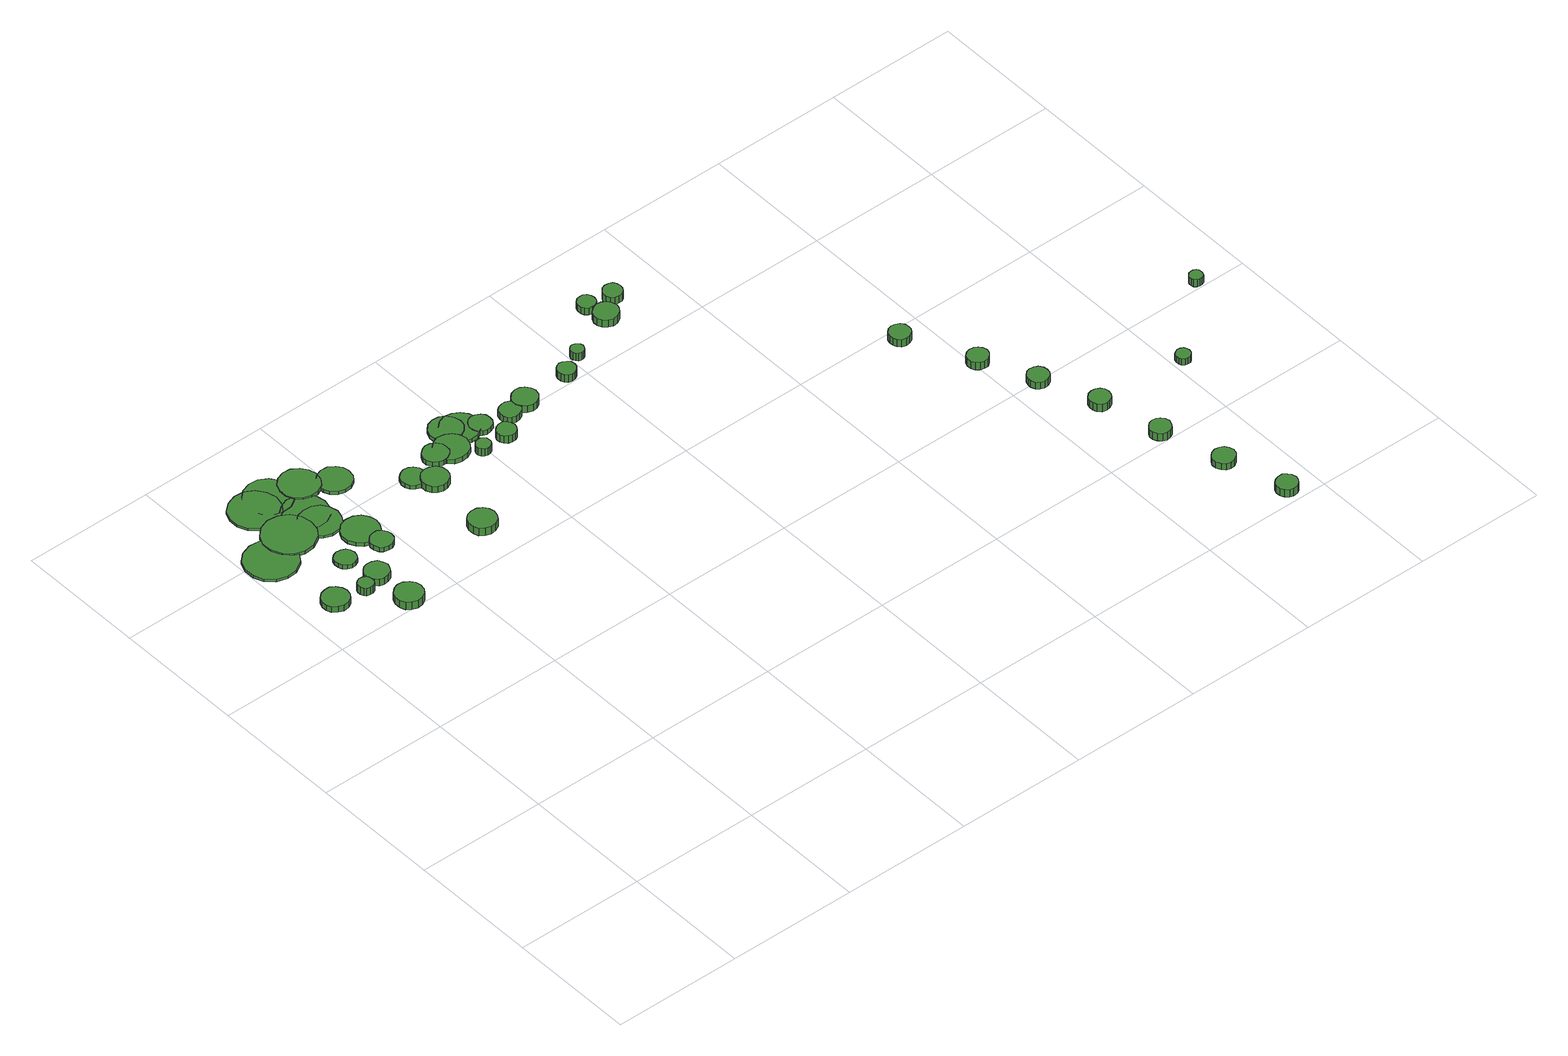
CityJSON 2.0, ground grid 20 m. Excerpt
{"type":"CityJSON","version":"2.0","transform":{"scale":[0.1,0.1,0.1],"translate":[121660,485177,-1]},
"CityObjects":{
"tree1":{"type":"SolitaryVegetationObject","attributes":{"function":"something"},"geometry":[{"type":"MultiSurface","lod":"1","boundaries":[[[0,1,2,3,4,5,6,7,8,9,10,11,12,13,14]],[[15,16,17,18,19,20,21,22,23,24,25,26,27,28,29]],[[0,29,28,1]],[[1,28,27,2]],[[2,27,26,3]],[[3,26,25,4]],[[4,25,24,5]],[[5,24,23,6]],[[6,23,22,7]],[[7,22,21,8]],[[8,21,20,9]],[[9,20,19,10]],[[10,19,18,11]],[[11,18,17,12]],[[12,17,16,13]],[[13,16,15,14]],[[14,15,29,0]]]}]},
"tree2":{"type":"SolitaryVegetationObject","attributes":{"function":"something"},"geometry":[{"type":"MultiSurface","lod":"1","boundaries":[[[30,31,32,33,34,35,36,37,38,39,40,41,42,43,44]],[[45,46,47,48,49,50,51,52,53,54,55,56,57,58,59]],[[30,59,58,31]],[[31,58,57,32]],[[32,57,56,33]],[[33,56,55,34]],[[34,55,54,35]],[[35,54,53,36]],[[36,53,52,37]],[[37,52,51,38]],[[38,51,50,39]],[[39,50,49,40]],[[40,49,48,41]],[[41,48,47,42]],[[42,47,46,43]],[[43,46,45,44]],[[44,45,59,30]]]}]},
"tree3":{"type":"SolitaryVegetationObject","attributes":{"function":"something"},"geometry":[{"type":"MultiSurface","lod":"1","boundaries":[[[60,61,62,63,64,65,66,67,68,69,70,71,72,73,74]],[[75,76,77,78,79,80,81,82,83,84,85,86,87,88,89]],[[60,89,88,61]],[[61,88,87,62]],[[62,87,86,63]],[[63,86,85,64]],[[64,85,84,65]],[[65,84,83,66]],[[66,83,82,67]],[[67,82,81,68]],[[68,81,80,69]],[[69,80,79,70]],[[70,79,78,71]],[[71,78,77,72]],[[72,77,76,73]],[[73,76,75,74]],[[74,75,89,60]]]}]},
"tree4":{"type":"SolitaryVegetationObject","attributes":{"function":"something"},"geometry":[{"type":"MultiSurface","lod":"1","boundaries":[[[90,91,92,93,94,95,96,97,98,99,100,101,102,103,104]],[[105,106,107,108,109,110,111,112,113,114,115,116,117,118,119]],[[90,119,118,91]],[[91,118,117,92]],[[92,117,116,93]],[[93,116,115,94]],[[94,115,114,95]],[[95,114,113,96]],[[96,113,112,97]],[[97,112,111,98]],[[98,111,110,99]],[[99,110,109,100]],[[100,109,108,101]],[[101,108,107,102]],[[102,107,106,103]],[[103,106,105,104]],[[104,105,119,90]]]}]},
"tree5":{"type":"SolitaryVegetationObject","attributes":{"function":"something"},"geometry":[{"type":"MultiSurface","lod":"1","boundaries":[[[120,121,122,123,124,125,126,127,128,129,130,131,132,133,134]],[[135,136,137,138,139,140,141,142,143,144,145,146,147,148,149]],[[120,149,148,121]],[[121,148,147,122]],[[122,147,146,123]],[[123,146,145,124]],[[124,145,144,125]],[[125,144,143,126]],[[126,143,142,127]],[[127,142,141,128]],[[128,141,140,129]],[[129,140,139,130]],[[130,139,138,131]],[[131,138,137,132]],[[132,137,136,133]],[[133,136,135,134]],[[134,135,149,120]]]}]},
"tree6":{"type":"SolitaryVegetationObject","attributes":{"function":"something"},"geometry":[{"type":"MultiSurface","lod":"1","boundaries":[[[150,151,152,153,154,155,156,157,158,159,160,161,162,163,164]],[[165,166,167,168,169,170,171,172,173,174,175,176,177,178,179]],[[150,179,178,151]],[[151,178,177,152]],[[152,177,176,153]],[[153,176,175,154]],[[154,175,174,155]],[[155,174,173,156]],[[156,173,172,157]],[[157,172,171,158]],[[158,171,170,159]],[[159,170,169,160]],[[160,169,168,161]],[[161,168,167,162]],[[162,167,166,163]],[[163,166,165,164]],[[164,165,179,150]]]}]},
"tree7":{"type":"SolitaryVegetationObject","attributes":{"function":"something"},"geometry":[{"type":"MultiSurface","lod":"1","boundaries":[[[180,181,182,183,184,185,186,187,188,189,190,191,192,193,194]],[[195,196,197,198,199,200,201,202,203,204,205,206,207,208,209]],[[180,209,208,181]],[[181,208,207,182]],[[182,207,206,183]],[[183,206,205,184]],[[184,205,204,185]],[[185,204,203,186]],[[186,203,202,187]],[[187,202,201,188]],[[188,201,200,189]],[[189,200,199,190]],[[190,199,198,191]],[[191,198,197,192]],[[192,197,196,193]],[[193,196,195,194]],[[194,195,209,180]]]}]},
"tree8":{"type":"SolitaryVegetationObject","attributes":{"function":"something"},"geometry":[{"type":"MultiSurface","lod":"1","boundaries":[[[210,211,212,213,214,215,216,217,218,219,220,221,222,223,224]],[[225,226,227,228,229,230,231,232,233,234,235,236,237,238,239]],[[210,239,238,211]],[[211,238,237,212]],[[212,237,236,213]],[[213,236,235,214]],[[214,235,234,215]],[[215,234,233,216]],[[216,233,232,217]],[[217,232,231,218]],[[218,231,230,219]],[[219,230,229,220]],[[220,229,228,221]],[[221,228,227,222]],[[222,227,226,223]],[[223,226,225,224]],[[224,225,239,210]]]}]},
"tree9":{"type":"SolitaryVegetationObject","attributes":{"function":"something"},"geometry":[{"type":"MultiSurface","lod":"1","boundaries":[[[240,241,242,243,244,245,246,247,248,249,250,251,252,253,254]],[[255,256,257,258,259,260,261,262,263,264,265,266,267,268,269]],[[240,269,268,241]],[[241,268,267,242]],[[242,267,266,243]],[[243,266,265,244]],[[244,265,264,245]],[[245,264,263,246]],[[246,263,262,247]],[[247,262,261,248]],[[248,261,260,249]],[[249,260,259,250]],[[250,259,258,251]],[[251,258,257,252]],[[252,257,256,253]],[[253,256,255,254]],[[254,255,269,240]]]}]},
"tree10":{"type":"SolitaryVegetationObject","attributes":{"function":"something"},"geometry":[{"type":"MultiSurface","lod":"1","boundaries":[[[270,271,272,273,274,275,276,277,278,279,280,281,282,283,284]],[[285,286,287,288,289,290,291,292,293,294,295,296,297,298,299]],[[270,299,298,271]],[[271,298,297,272]],[[272,297,296,273]],[[273,296,295,274]],[[274,295,294,275]],[[275,294,293,276]],[[276,293,292,277]],[[277,292,291,278]],[[278,291,290,279]],[[279,290,289,280]],[[280,289,288,281]],[[281,288,287,282]],[[282,287,286,283]],[[283,286,285,284]],[[284,285,299,270]]]}]},
"tree11":{"type":"SolitaryVegetationObject","attributes":{"function":"something"},"geometry":[{"type":"MultiSurface","lod":"1","boundaries":[[[300,301,302,303,304,305,306,307,308,309,310,311,312,313,314]],[[315,316,317,318,319,320,321,322,323,324,325,326,327,328,329]],[[300,329,328,301]],[[301,328,327,302]],[[302,327,326,303]],[[303,326,325,304]],[[304,325,324,305]],[[305,324,323,306]],[[306,323,322,307]],[[307,322,321,308]],[[308,321,320,309]],[[309,320,319,310]],[[310,319,318,311]],[[311,318,317,312]],[[312,317,316,313]],[[313,316,315,314]],[[314,315,329,300]]]}]},
"tree12":{"type":"SolitaryVegetationObject","attributes":{"function":"something"},"geometry":[{"type":"MultiSurface","lod":"1","boundaries":[[[330,331,332,333,334,335,336,337,338,339,340,341,342,343,344]],[[345,346,347,348,349,350,351,352,353,354,355,356,357,358,359]],[[330,359,358,331]],[[331,358,357,332]],[[332,357,356,333]],[[333,356,355,334]],[[334,355,354,335]],[[335,354,353,336]],[[336,353,352,337]],[[337,352,351,338]],[[338,351,350,339]],[[339,350,349,340]],[[340,349,348,341]],[[341,348,347,342]],[[342,347,346,343]],[[343,346,345,344]],[[344,345,359,330]]]}]},
"tree13":{"type":"SolitaryVegetationObject","attributes":{"function":"something"},"geometry":[{"type":"MultiSurface","lod":"1","boundaries":[[[360,361,362,363,364,365,366,367,368,369,370,371,372,373,374]],[[375,376,377,378,379,380,381,382,383,384,385,386,387,388,389]],[[360,389,388,361]],[[361,388,387,362]],[[362,387,386,363]],[[363,386,385,364]],[[364,385,384,365]],[[365,384,383,366]],[[366,383,382,367]],[[367,382,381,368]],[[368,381,380,369]],[[369,380,379,370]],[[370,379,378,371]],[[371,378,377,372]],[[372,377,376,373]],[[373,376,375,374]],[[374,375,389,360]]]}]},
"tree14":{"type":"SolitaryVegetationObject","attributes":{"function":"something"},"geometry":[{"type":"MultiSurface","lod":"1","boundaries":[[[390,391,392,393,394,395,396,397,398,399,400,401,402,403,404]],[[405,406,407,408,409,410,411,412,413,414,415,416,417,418,419]],[[390,419,418,391]],[[391,418,417,392]],[[392,417,416,393]],[[393,416,415,394]],[[394,415,414,395]],[[395,414,413,396]],[[396,413,412,397]],[[397,412,411,398]],[[398,411,410,399]],[[399,410,409,400]],[[400,409,408,401]],[[401,408,407,402]],[[402,407,406,403]],[[403,406,405,404]],[[404,405,419,390]]]}]},
"tree15":{"type":"SolitaryVegetationObject","attributes":{"function":"something"},"geometry":[{"type":"MultiSurface","lod":"1","boundaries":[[[420,421,422,423,424,425,426,427,428,429,430,431,432,433,434]],[[435,436,437,438,439,440,441,442,443,444,445,446,447,448,449]],[[420,449,448,421]],[[421,448,447,422]],[[422,447,446,423]],[[423,446,445,424]],[[424,445,444,425]],[[425,444,443,426]],[[426,443,442,427]],[[427,442,441,428]],[[428,441,440,429]],[[429,440,439,430]],[[430,439,438,431]],[[431,438,437,432]],[[432,437,436,433]],[[433,436,435,434]],[[434,435,449,420]]]}]},
"tree16":{"type":"SolitaryVegetationObject","attributes":{"function":"something"},"geometry":[{"type":"MultiSurface","lod":"1","boundaries":[[[450,451,452,453,454,455,456,457,458,459,460,461,462,463,464]],[[465,466,467,468,469,470,471,472,473,474,475,476,477,478,479]],[[450,479,478,451]],[[451,478,477,452]],[[452,477,476,453]],[[453,476,475,454]],[[454,475,474,455]],[[455,474,473,456]],[[456,473,472,457]],[[457,472,471,458]],[[458,471,470,459]],[[459,470,469,460]],[[460,469,468,461]],[[461,468,467,462]],[[462,467,466,463]],[[463,466,465,464]],[[464,465,479,450]]]}]},
"tree17":{"type":"SolitaryVegetationObject","attributes":{"function":"something"},"geometry":[{"type":"MultiSurface","lod":"1","boundaries":[[[480,481,482,483,484,485,486,487,488,489,490,491,492,493,494]],[[495,496,497,498,499,500,501,502,503,504,505,506,507,508,509]],[[480,509,508,481]],[[481,508,507,482]],[[482,507,506,483]],[[483,506,505,484]],[[484,505,504,485]],[[485,504,503,486]],[[486,503,502,487]],[[487,502,501,488]],[[488,501,500,489]],[[489,500,499,490]],[[490,499,498,491]],[[491,498,497,492]],[[492,497,496,493]],[[493,496,495,494]],[[494,495,509,480]]]}]},
"tree18":{"type":"SolitaryVegetationObject","attributes":{"function":"something"},"geometry":[{"type":"MultiSurface","lod":"1","boundaries":[[[510,511,512,513,514,515,516,517,518,519,520,521,522,523,524]],[[525,526,527,528,529,530,531,532,533,534,535,536,537,538,539]],[[510,539,538,511]],[[511,538,537,512]],[[512,537,536,513]],[[513,536,535,514]],[[514,535,534,515]],[[515,534,533,516]],[[516,533,532,517]],[[517,532,531,518]],[[518,531,530,519]],[[519,530,529,520]],[[520,529,528,521]],[[521,528,527,522]],[[522,527,526,523]],[[523,526,525,524]],[[524,525,539,510]]]}]},
"tree19":{"type":"SolitaryVegetationObject","attributes":{"function":"something"},"geometry":[{"type":"MultiSurface","lod":"1","boundaries":[[[540,541,542,543,544,545,546,547,548,549,550,551,552,553,554]],[[555,556,557,558,559,560,561,562,563,564,565,566,567,568,569]],[[540,569,568,541]],[[541,568,567,542]],[[542,567,566,543]],[[543,566,565,544]],[[544,565,564,545]],[[545,564,563,546]],[[546,563,562,547]],[[547,562,561,548]],[[548,561,560,549]],[[549,560,559,550]],[[550,559,558,551]],[[551,558,557,552]],[[552,557,556,553]],[[553,556,555,554]],[[554,555,569,540]]]}]},
"tree20":{"type":"SolitaryVegetationObject","attributes":{"function":"something"},"geometry":[{"type":"MultiSurface","lod":"1","boundaries":[[[570,571,572,573,574,575,576,577,578,579,580,581,582,583,584]],[[585,586,587,588,589,590,591,592,593,594,595,596,597,598,599]],[[570,599,598,571]],[[571,598,597,572]],[[572,597,596,573]],[[573,596,595,574]],[[574,595,594,575]],[[575,594,593,576]],[[576,593,592,577]],[[577,592,591,578]],[[578,591,590,579]],[[579,590,589,580]],[[580,589,588,581]],[[581,588,587,582]],[[582,587,586,583]],[[583,586,585,584]],[[584,585,599,570]]]}]},
"tree21":{"type":"SolitaryVegetationObject","attributes":{"function":"something"},"geometry":[{"type":"MultiSurface","lod":"1","boundaries":[[[600,601,602,603,604,605,606,607,608,609,610,611,612,613,614]],[[615,616,617,618,619,620,621,622,623,624,625,626,627,628,629]],[[600,629,628,601]],[[601,628,627,602]],[[602,627,626,603]],[[603,626,625,604]],[[604,625,624,605]],[[605,624,623,606]],[[606,623,622,607]],[[607,622,621,608]],[[608,621,620,609]],[[609,620,619,610]],[[610,619,618,611]],[[611,618,617,612]],[[612,617,616,613]],[[613,616,615,614]],[[614,615,629,600]]]}]},
"tree22":{"type":"SolitaryVegetationObject","attributes":{"function":"something"},"geometry":[{"type":"MultiSurface","lod":"1","boundaries":[[[630,631,632,633,634,635,636,637,638,639,640,641,642,643,644]],[[645,646,647,648,649,650,651,652,653,654,655,656,657,658,659]],[[630,659,658,631]],[[631,658,657,632]],[[632,657,656,633]],[[633,656,655,634]],[[634,655,654,635]],[[635,654,653,636]],[[636,653,652,637]],[[637,652,651,638]],[[638,651,650,639]],[[639,650,649,640]],[[640,649,648,641]],[[641,648,647,642]],[[642,647,646,643]],[[643,646,645,644]],[[644,645,659,630]]]}]},
"tree23":{"type":"SolitaryVegetationObject","attributes":{"function":"something"},"geometry":[{"type":"MultiSurface","lod":"1","boundaries":[[[660,661,662,663,664,665,666,667,668,669,670,671,672,673,674]],[[675,676,677,678,679,680,681,682,683,684,685,686,687,688,689]],[[660,689,688,661]],[[661,688,687,662]],[[662,687,686,663]],[[663,686,685,664]],[[664,685,684,665]],[[665,684,683,666]],[[666,683,682,667]],[[667,682,681,668]],[[668,681,680,669]],[[669,680,679,670]],[[670,679,678,671]],[[671,678,677,672]],[[672,677,676,673]],[[673,676,675,674]],[[674,675,689,660]]]}]},
"tree24":{"type":"SolitaryVegetationObject","attributes":{"function":"something"},"geometry":[{"type":"MultiSurface","lod":"1","boundaries":[[[690,691,692,693,694,695,696,697,698,699,700,701,702,703,704]],[[705,706,707,708,709,710,711,712,713,714,715,716,717,718,719]],[[690,719,718,691]],[[691,718,717,692]],[[692,717,716,693]],[[693,716,715,694]],[[694,715,714,695]],[[695,714,713,696]],[[696,713,712,697]],[[697,712,711,698]],[[698,711,710,699]],[[699,710,709,700]],[[700,709,708,701]],[[701,708,707,702]],[[702,707,706,703]],[[703,706,705,704]],[[704,705,719,690]]]}]},
"tree25":{"type":"SolitaryVegetationObject","attributes":{"function":"something"},"geometry":[{"type":"MultiSurface","lod":"1","boundaries":[[[720,721,722,723,724,725,726,727,728,729,730,731,732,733,734]],[[735,736,737,738,739,740,741,742,743,744,745,746,747,748,749]],[[720,749,748,721]],[[721,748,747,722]],[[722,747,746,723]],[[723,746,745,724]],[[724,745,744,725]],[[725,744,743,726]],[[726,743,742,727]],[[727,742,741,728]],[[728,741,740,729]],[[729,740,739,730]],[[730,739,738,731]],[[731,738,737,732]],[[732,737,736,733]],[[733,736,735,734]],[[734,735,749,720]]]}]},
"tree26":{"type":"SolitaryVegetationObject","attributes":{"function":"something"},"geometry":[{"type":"MultiSurface","lod":"1","boundaries":[[[750,751,752,753,754,755,756,757,758,759,760,761,762,763,764]],[[765,766,767,768,769,770,771,772,773,774,775,776,777,778,779]],[[750,779,778,751]],[[751,778,777,752]],[[752,777,776,753]],[[753,776,775,754]],[[754,775,774,755]],[[755,774,773,756]],[[756,773,772,757]],[[757,772,771,758]],[[758,771,770,759]],[[759,770,769,760]],[[760,769,768,761]],[[761,768,767,762]],[[762,767,766,763]],[[763,766,765,764]],[[764,765,779,750]]]}]},
"tree27":{"type":"SolitaryVegetationObject","attributes":{"function":"something"},"geometry":[{"type":"MultiSurface","lod":"1","boundaries":[[[780,781,782,783,784,785,786,787,788,789,790,791,792,793,794]],[[795,796,797,798,799,800,801,802,803,804,805,806,807,808,809]],[[780,809,808,781]],[[781,808,807,782]],[[782,807,806,783]],[[783,806,805,784]],[[784,805,804,785]],[[785,804,803,786]],[[786,803,802,787]],[[787,802,801,788]],[[788,801,800,789]],[[789,800,799,790]],[[790,799,798,791]],[[791,798,797,792]],[[792,797,796,793]],[[793,796,795,794]],[[794,795,809,780]]]}]},
"tree28":{"type":"SolitaryVegetationObject","attributes":{"function":"something"},"geometry":[{"type":"MultiSurface","lod":"1","boundaries":[[[810,811,812,813,814,815,816,817,818,819,820,821,822,823,824]],[[825,826,827,828,829,830,831,832,833,834,835,836,837,838,839]],[[810,839,838,811]],[[811,838,837,812]],[[812,837,836,813]],[[813,836,835,814]],[[814,835,834,815]],[[815,834,833,816]],[[816,833,832,817]],[[817,832,831,818]],[[818,831,830,819]],[[819,830,829,820]],[[820,829,828,821]],[[821,828,827,822]],[[822,827,826,823]],[[823,826,825,824]],[[824,825,839,810]]]}]},
"tree29":{"type":"SolitaryVegetationObject","attributes":{"function":"something"},"geometry":[{"type":"MultiSurface","lod":"1","boundaries":[[[840,841,842,843,844,845,846,847,848,849,850,851,852,853,854]],[[855,856,857,858,859,860,861,862,863,864,865,866,867,868,869]],[[840,869,868,841]],[[841,868,867,842]],[[842,867,866,843]],[[843,866,865,844]],[[844,865,864,845]],[[845,864,863,846]],[[846,863,862,847]],[[847,862,861,848]],[[848,861,860,849]],[[849,860,859,850]],[[850,859,858,851]],[[851,858,857,852]],[[852,857,856,853]],[[853,856,855,854]],[[854,855,869,840]]]}]},
"tree30":{"type":"SolitaryVegetationObject","attributes":{"function":"something"},"geometry":[{"type":"MultiSurface","lod":"1","boundaries":[[[870,871,872,873,874,875,876,877,878,879,880,881,882,883,884]],[[885,886,887,888,889,890,891,892,893,894,895,896,897,898,899]],[[870,899,898,871]],[[871,898,897,872]],[[872,897,896,873]],[[873,896,895,874]],[[874,895,894,875]],[[875,894,893,876]],[[876,893,892,877]],[[877,892,891,878]],[[878,891,890,879]],[[879,890,889,880]],[[880,889,888,881]],[[881,888,887,882]],[[882,887,886,883]],[[883,886,885,884]],[[884,885,899,870]]]}]},
"tree31":{"type":"SolitaryVegetationObject","attributes":{"function":"something"},"geometry":[{"type":"MultiSurface","lod":"1","boundaries":[[[900,901,902,903,904,905,906,907,908,909,910,911,912,913,914]],[[915,916,917,918,919,920,921,922,923,924,925,926,927,928,929]],[[900,929,928,901]],[[901,928,927,902]],[[902,927,926,903]],[[903,926,925,904]],[[904,925,924,905]],[[905,924,923,906]],[[906,923,922,907]],[[907,922,921,908]],[[908,921,920,909]],[[909,920,919,910]],[[910,919,918,911]],[[911,918,917,912]],[[912,917,916,913]],[[913,916,915,914]],[[914,915,929,900]]]}]},
"tree32":{"type":"SolitaryVegetationObject","attributes":{"function":"something"},"geometry":[{"type":"MultiSurface","lod":"1","boundaries":[[[930,931,932,933,934,935,936,937,938,939,940,941,942,943,944]],[[945,946,947,948,949,950,951,952,953,954,955,956,957,958,959]],[[930,959,958,931]],[[931,958,957,932]],[[932,957,956,933]],[[933,956,955,934]],[[934,955,954,935]],[[935,954,953,936]],[[936,953,952,937]],[[937,952,951,938]],[[938,951,950,939]],[[939,950,949,940]],[[940,949,948,941]],[[941,948,947,942]],[[942,947,946,943]],[[943,946,945,944]],[[944,945,959,930]]]}]},
"tree33":{"type":"SolitaryVegetationObject","attributes":{"function":"something"},"geometry":[{"type":"MultiSurface","lod":"1","boundaries":[[[960,961,962,963,964,965,966,967,968,969,970,971,972,973,974]],[[975,976,977,978,979,980,981,982,983,984,985,986,987,988,989]],[[960,989,988,961]],[[961,988,987,962]],[[962,987,986,963]],[[963,986,985,964]],[[964,985,984,965]],[[965,984,983,966]],[[966,983,982,967]],[[967,982,981,968]],[[968,981,980,969]],[[969,980,979,970]],[[970,979,978,971]],[[971,978,977,972]],[[972,977,976,973]],[[973,976,975,974]],[[974,975,989,960]]]}]},
"tree34":{"type":"SolitaryVegetationObject","attributes":{"function":"something"},"geometry":[{"type":"MultiSurface","lod":"1","boundaries":[[[990,991,992,993,994,995,996,997,998,999,1000,1001,1002,1003,1004]],[[1005,1006,1007,1008,1009,1010,1011,1012,1013,1014,1015,1016,1017,1018,1019]],[[990,1019,1018,991]],[[991,1018,1017,992]],[[992,1017,1016,993]],[[993,1016,1015,994]],[[994,1015,1014,995]],[[995,1014,1013,996]],[[996,1013,1012,997]],[[997,1012,1011,998]],[[998,1011,1010,999]],[[999,1010,1009,1000]],[[1000,1009,1008,1001]],[[1001,1008,1007,1002]],[[1002,1007,1006,1003]],[[1003,1006,1005,1004]],[[1004,1005,1019,990]]]}]},
"tree35":{"type":"SolitaryVegetationObject","attributes":{"function":"something"},"geometry":[{"type":"MultiSurface","lod":"1","boundaries":[[[1020,1021,1022,1023,1024,1025,1026,1027,1028,1029,1030,1031,1032,1033,1034]],[[1035,1036,1037,1038,1039,1040,1041,1042,1043,1044,1045,1046,1047,1048,1049]],[[1020,1049,1048,1021]],[[1021,1048,1047,1022]],[[1022,1047,1046,1023]],[[1023,1046,1045,1024]],[[1024,1045,1044,1025]],[[1025,1044,1043,1026]],[[1026,1043,1042,1027]],[[1027,1042,1041,1028]],[[1028,1041,1040,1029]],[[1029,1040,1039,1030]],[[1030,1039,1038,1031]],[[1031,1038,1037,1032]],[[1032,1037,1036,1033]],[[1033,1036,1035,1034]],[[1034,1035,1049,1020]]]}]},
"tree36":{"type":"SolitaryVegetationObject","attributes":{"function":"something"},"geometry":[{"type":"MultiSurface","lod":"1","boundaries":[[[1050,1051,1052,1053,1054,1055,1056,1057,1058,1059,1060,1061,1062,1063,1064]],[[1065,1066,1067,1068,1069,1070,1071,1072,1073,1074,1075,1076,1077,1078,1079]],[[1050,1079,1078,1051]],[[1051,1078,1077,1052]],[[1052,1077,1076,1053]],[[1053,1076,1075,1054]],[[1054,1075,1074,1055]],[[1055,1074,1073,1056]],[[1056,1073,1072,1057]],[[1057,1072,1071,1058]],[[1058,1071,1070,1059]],[[1059,1070,1069,1060]],[[1060,1069,1068,1061]],[[1061,1068,1067,1062]],[[1062,1067,1066,1063]],[[1063,1066,1065,1064]],[[1064,1065,1079,1050]]]}]},
"tree37":{"type":"SolitaryVegetationObject","attributes":{"function":"something"},"geometry":[{"type":"MultiSurface","lod":"1","boundaries":[[[1080,1081,1082,1083,1084,1085,1086,1087,1088,1089,1090,1091,1092,1093,1094]],[[1095,1096,1097,1098,1099,1100,1101,1102,1103,1104,1105,1106,1107,1108,1109]],[[1080,1109,1108,1081]],[[1081,1108,1107,1082]],[[1082,1107,1106,1083]],[[1083,1106,1105,1084]],[[1084,1105,1104,1085]],[[1085,1104,1103,1086]],[[1086,1103,1102,1087]],[[1087,1102,1101,1088]],[[1088,1101,1100,1089]],[[1089,1100,1099,1090]],[[1090,1099,1098,1091]],[[1091,1098,1097,1092]],[[1092,1097,1096,1093]],[[1093,1096,1095,1094]],[[1094,1095,1109,1080]]]}]},
"tree38":{"type":"SolitaryVegetationObject","attributes":{"function":"something"},"geometry":[{"type":"MultiSurface","lod":"1","boundaries":[[[1110,1111,1112,1113,1114,1115,1116,1117,1118,1119,1120,1121,1122,1123,1124]],[[1125,1126,1127,1128,1129,1130,1131,1132,1133,1134,1135,1136,1137,1138,1139]],[[1110,1139,1138,1111]],[[1111,1138,1137,1112]],[[1112,1137,1136,1113]],[[1113,1136,1135,1114]],[[1114,1135,1134,1115]],[[1115,1134,1133,1116]],[[1116,1133,1132,1117]],[[1117,1132,1131,1118]],[[1118,1131,1130,1119]],[[1119,1130,1129,1120]],[[1120,1129,1128,1121]],[[1121,1128,1127,1122]],[[1122,1127,1126,1123]],[[1123,1126,1125,1124]],[[1124,1125,1139,1110]]]}]},
"tree39":{"type":"SolitaryVegetationObject","attributes":{"function":"something"},"geometry":[{"type":"MultiSurface","lod":"1","boundaries":[[[1140,1141,1142,1143,1144,1145,1146,1147,1148,1149,1150,1151,1152,1153,1154]],[[1155,1156,1157,1158,1159,1160,1161,1162,1163,1164,1165,1166,1167,1168,1169]],[[1140,1169,1168,1141]],[[1141,1168,1167,1142]],[[1142,1167,1166,1143]],[[1143,1166,1165,1144]],[[1144,1165,1164,1145]],[[1145,1164,1163,1146]],[[1146,1163,1162,1147]],[[1147,1162,1161,1148]],[[1148,1161,1160,1149]],[[1149,1160,1159,1150]],[[1150,1159,1158,1151]],[[1151,1158,1157,1152]],[[1152,1157,1156,1153]],[[1153,1156,1155,1154]],[[1154,1155,1169,1140]]]}]},
"tree40":{"type":"SolitaryVegetationObject","attributes":{"function":"something"},"geometry":[{"type":"MultiSurface","lod":"1","boundaries":[[[1170,1171,1172,1173,1174,1175,1176,1177,1178,1179,1180,1181,1182,1183,1184]],[[1185,1186,1187,1188,1189,1190,1191,1192,1193,1194,1195,1196,1197,1198,1199]],[[1170,1199,1198,1171]],[[1171,1198,1197,1172]],[[1172,1197,1196,1173]],[[1173,1196,1195,1174]],[[1174,1195,1194,1175]],[[1175,1194,1193,1176]],[[1176,1193,1192,1177]],[[1177,1192,1191,1178]],[[1178,1191,1190,1179]],[[1179,1190,1189,1180]],[[1180,1189,1188,1181]],[[1181,1188,1187,1182]],[[1182,1187,1186,1183]],[[1183,1186,1185,1184]],[[1184,1185,1199,1170]]]}]},
"tree41":{"type":"SolitaryVegetationObject","attributes":{"function":"something"},"geometry":[{"type":"MultiSurface","lod":"1","boundaries":[[[1200,1201,1202,1203,1204,1205,1206,1207,1208,1209,1210,1211,1212,1213,1214]],[[1215,1216,1217,1218,1219,1220,1221,1222,1223,1224,1225,1226,1227,1228,1229]],[[1200,1229,1228,1201]],[[1201,1228,1227,1202]],[[1202,1227,1226,1203]],[[1203,1226,1225,1204]],[[1204,1225,1224,1205]],[[1205,1224,1223,1206]],[[1206,1223,1222,1207]],[[1207,1222,1221,1208]],[[1208,1221,1220,1209]],[[1209,1220,1219,1210]],[[1210,1219,1218,1211]],[[1211,1218,1217,1212]],[[1212,1217,1216,1213]],[[1213,1216,1215,1214]],[[1214,1215,1229,1200]]]}]}
},
"vertices":[
[74,676,10],[72,684,10],[67,691,10],[60,696,10],[52,696,10],[44,694,10],[37,688,10],[34,680,10],[34,672,10],[37,664,10],[44,659,10],[52,656,10],[60,657,10],[67,661,10],[72,668,10],[72,668,0],[67,661,0],[60,657,0],[52,656,0],[44,659,0],[37,664,0],[34,672,0],[34,680,0],[37,688,0],[44,694,0],[52,696,0],[60,696,0],[67,691,0],[72,684,0],[74,676,0],
[80,792,4],[76,808,4],[67,821,4],[52,830,4],[36,831,4],[20,826,4],[8,815,4],[2,800,4],[2,784,4],[8,769,4],[20,758,4],[36,753,4],[52,754,4],[67,763,4],[76,776,4],[76,776,0],[67,763,0],[52,754,0],[36,753,0],[20,758,0],[8,769,0],[2,784,0],[2,800,0],[8,815,0],[20,826,0],[36,831,0],[52,830,0],[67,821,0],[76,808,0],[80,792,0],
[111,668,14],[110,673,14],[107,677,14],[103,679,14],[98,680,14],[93,678,14],[90,675,14],[88,671,14],[88,666,14],[90,661,14],[93,658,14],[98,657,14],[103,657,14],[107,659,14],[110,663,14],[110,663,1],[107,659,1],[103,657,1],[98,657,1],[93,658,1],[90,661,1],[88,666,1],[88,671,1],[90,675,1],[93,678,1],[98,680,1],[103,679,1],[107,677,1],[110,673,1],[111,668,1],
[152,617,14],[150,625,14],[145,632,14],[137,637,14],[129,638,14],[121,635,14],[114,629,14],[111,621,14],[111,612,14],[114,604,14],[121,599,14],[129,596,14],[137,597,14],[145,601,14],[150,608,14],[150,608,1],[145,601,1],[137,597,1],[129,596,1],[121,599,1],[114,604,1],[111,612,1],[111,621,1],[114,629,1],[121,635,1],[129,638,1],[137,637,1],[145,632,1],[150,625,1],[152,617,1],
[146,678,13],[144,685,13],[140,692,13],[133,695,13],[125,696,13],[118,694,13],[113,689,13],[109,682,13],[109,674,13],[113,667,13],[118,662,13],[125,660,13],[133,661,13],[140,664,13],[144,671,13],[144,671,1],[140,664,1],[133,661,1],[125,660,1],[118,662,1],[113,667,1],[109,674,1],[109,682,1],[113,689,1],[118,694,1],[125,696,1],[133,695,1],[140,692,1],[144,685,1],[146,678,1],
[128,813,6],[125,829,6],[116,842,6],[101,850,6],[85,852,6],[70,847,6],[58,836,6],[51,821,6],[51,805,6],[58,790,6],[70,779,6],[85,774,6],[101,776,6],[116,784,6],[125,797,6],[125,797,0],[116,784,0],[101,776,0],[85,774,0],[70,779,0],[58,790,0],[51,805,0],[51,821,0],[58,836,0],[70,847,0],[85,852,0],[101,850,0],[116,842,0],[125,829,0],[128,813,0],
[132,729,7],[131,736,7],[127,741,7],[121,744,7],[114,745,7],[108,743,7],[103,739,7],[101,733,7],[101,726,7],[103,720,7],[108,716,7],[114,713,7],[121,714,7],[127,717,7],[131,723,7],[131,723,0],[127,717,0],[121,714,0],[114,713,0],[108,716,0],[103,720,0],[101,726,0],[101,733,0],[103,739,0],[108,743,0],[114,745,0],[121,744,0],[127,741,0],[131,736,0],[132,729,0],
[126,881,4],[122,896,4],[113,909,4],[99,917,4],[84,918,4],[69,913,4],[57,903,4],[51,889,4],[51,873,4],[57,859,4],[69,848,4],[84,843,4],[99,845,4],[113,853,4],[122,865,4],[122,865,0],[113,853,0],[99,845,0],[84,843,0],[69,848,0],[57,859,0],[51,873,0],[51,889,0],[57,903,0],[69,913,0],[84,918,0],[99,917,0],[113,909,0],[122,896,0],[126,881,0],
[170,808,4],[167,821,4],[160,831,4],[149,837,4],[136,838,4],[124,835,4],[114,826,4],[109,814,4],[109,802,4],[114,790,4],[124,782,4],[136,778,4],[149,779,4],[160,785,4],[167,796,4],[167,796,0],[160,785,0],[149,779,0],[136,778,0],[124,782,0],[114,790,0],[109,802,0],[109,814,0],[114,826,0],[124,835,0],[136,838,0],[149,837,0],[160,831,0],[167,821,0],[170,808,0],
[154,888,4],[151,903,4],[142,915,4],[129,923,4],[114,924,4],[100,919,4],[89,909,4],[83,896,4],[83,881,4],[89,867,4],[100,857,4],[114,853,4],[129,854,4],[142,862,4],[151,874,4],[151,874,0],[142,862,0],[129,854,0],[114,853,0],[100,857,0],[89,867,0],[83,881,0],[83,896,0],[89,909,0],[100,919,0],[114,924,0],[129,923,0],[142,915,0],[151,903,0],[154,888,0],
[170,834,4],[167,848,4],[159,859,4],[146,866,4],[132,868,4],[119,863,4],[108,854,4],[103,841,4],[103,827,4],[108,814,4],[119,804,4],[132,800,4],[146,801,4],[159,808,4],[167,820,4],[167,820,0],[159,808,0],[146,801,0],[132,800,0],[119,804,0],[108,814,0],[103,827,0],[103,841,0],[108,854,0],[119,863,0],[132,868,0],[146,866,0],[159,859,0],[167,848,0],[170,834,0],
[192,724,8],[191,731,8],[187,737,8],[181,741,8],[174,741,8],[167,739,8],[162,734,8],[159,728,8],[159,721,8],[162,714,8],[167,710,8],[174,708,8],[181,708,8],[187,712,8],[191,717,8],[191,717,0],[187,712,0],[181,708,0],[174,708,0],[167,710,0],[162,714,0],[159,721,0],[159,728,0],[162,734,0],[167,739,0],[174,741,0],[181,741,0],[187,737,0],[191,731,0],[192,724,0],
[196,759,6],[193,770,6],[187,779,6],[177,785,6],[165,786,6],[154,783,6],[146,775,6],[141,765,6],[141,753,6],[146,743,6],[154,735,6],[165,731,6],[177,733,6],[187,738,6],[193,748,6],[193,748,0],[187,738,0],[177,733,0],[165,731,0],[154,735,0],[146,743,0],[141,753,0],[141,765,0],[146,775,0],[154,783,0],[165,786,0],[177,785,0],[187,779,0],[193,770,0],[196,759,0],
[195,880,6],[192,892,6],[185,902,6],[174,909,6],[162,910,6],[150,906,6],[141,898,6],[136,886,6],[136,874,6],[141,863,6],[150,855,6],[162,851,6],[174,852,6],[185,858,6],[192,868,6],[192,868,0],[185,858,0],[174,852,0],[162,851,0],[150,855,0],[141,863,0],[136,874,0],[136,886,0],[141,898,0],[150,906,0],[162,910,0],[174,909,0],[185,902,0],[192,892,0],[195,880,0],
[232,857,5],[230,867,5],[224,875,5],[215,881,5],[204,882,5],[194,878,5],[186,871,5],[182,862,5],[182,851,5],[186,842,5],[194,835,5],[204,832,5],[215,833,5],[224,838,5],[230,846,5],[230,846,0],[224,838,0],[215,833,0],[204,832,0],[194,835,0],[186,842,0],[182,851,0],[182,862,0],[186,871,0],[194,878,0],[204,882,0],[215,881,0],[224,875,0],[230,867,0],[232,857,0],
[321,665,13],[319,673,13],[314,680,13],[307,684,13],[298,685,13],[290,683,13],[283,677,13],[280,669,13],[280,660,13],[283,652,13],[290,647,13],[298,644,13],[307,645,13],[314,649,13],[319,656,13],[319,656,0],[314,649,0],[307,645,0],[298,644,0],[290,647,0],[283,652,0],[280,660,0],[280,669,0],[283,677,0],[290,683,0],[298,685,0],[307,684,0],[314,680,0],[319,673,0],[321,665,0],
[306,792,7],[305,799,7],[300,805,7],[294,809,7],[286,810,7],[279,807,7],[273,802,7],[270,795,7],[270,788,7],[273,781,7],[279,776,7],[286,773,7],[294,774,7],[300,778,7],[305,784,7],[305,784,0],[300,778,0],[294,774,0],[286,773,0],[279,776,0],[273,781,0],[270,788,0],[270,795,0],[273,802,0],[279,807,0],[286,810,0],[294,809,0],[300,805,0],[305,799,0],[306,792,0],
[327,769,11],[326,777,11],[321,784,11],[313,788,11],[305,789,11],[297,787,11],[291,781,11],[287,773,11],[287,765,11],[291,757,11],[297,752,11],[305,749,11],[313,750,11],[321,754,11],[326,761,11],[326,761,0],[321,754,0],[313,750,0],[305,749,0],[297,752,0],[291,757,0],[287,765,0],[287,773,0],[291,781,0],[297,787,0],[305,789,0],[313,788,0],[321,784,0],[326,777,0],[327,769,0],
[359,807,8],[358,814,8],[353,821,8],[346,825,8],[338,826,8],[331,823,8],[325,818,8],[321,811,8],[321,803,8],[325,796,8],[331,790,8],[338,788,8],[346,789,8],[353,793,8],[358,799,8],[358,799,0],[353,793,0],[346,789,0],[338,788,0],[331,790,0],[325,796,0],[321,803,0],[321,811,0],[325,818,0],[331,823,0],[338,826,0],[346,825,0],[353,821,0],[358,814,0],[359,807,0],
[390,802,8],[387,813,8],[381,821,8],[372,826,8],[361,828,8],[351,824,8],[343,817,8],[339,807,8],[339,797,8],[343,787,8],[351,780,8],[361,777,8],[372,778,8],[381,783,8],[387,792,8],[387,792,0],[381,783,0],[372,778,0],[361,777,0],[351,780,0],[343,787,0],[339,797,0],[339,807,0],[343,817,0],[351,824,0],[361,828,0],[372,826,0],[381,821,0],[387,813,0],[390,802,0],
[407,774,14],[406,779,14],[403,782,14],[399,785,14],[395,785,14],[390,784,14],[387,781,14],[385,776,14],[385,772,14],[387,768,14],[390,765,14],[395,763,14],[399,764,14],[403,766,14],[406,770,14],[406,770,1],[403,766,1],[399,764,1],[395,763,1],[390,765,1],[387,768,1],[385,772,1],[385,776,1],[387,781,1],[390,784,1],[395,785,1],[399,785,1],[403,782,1],[406,779,1],[407,774,1],
[407,834,7],[405,844,7],[398,853,7],[389,858,7],[379,859,7],[369,856,7],[362,849,7],[358,839,7],[358,829,7],[362,820,7],[369,813,7],[379,810,7],[389,811,7],[398,816,7],[405,824,7],[405,824,0],[398,816,0],[389,811,0],[379,810,0],[369,813,0],[362,820,0],[358,829,0],[358,839,0],[362,849,0],[369,856,0],[379,859,0],[389,858,0],[398,853,0],[405,844,0],[407,834,0],
[427,825,7],[424,837,7],[417,846,7],[407,852,7],[395,854,7],[384,850,7],[375,842,7],[370,831,7],[370,819,7],[375,808,7],[384,801,7],[395,797,7],[407,798,7],[417,804,7],[424,814,7],[424,814,0],[417,804,0],[407,798,0],[395,797,0],[384,801,0],[375,808,0],[370,819,0],[370,831,0],[375,842,0],[384,850,0],[395,854,0],[407,852,0],[417,846,0],[424,837,0],[427,825,0],
[440,813,8],[439,820,8],[435,825,8],[428,829,8],[421,830,8],[415,828,8],[410,823,8],[407,816,8],[407,809,8],[410,803,8],[415,798,8],[421,796,8],[428,797,8],[435,800,8],[439,806,8],[439,806,0],[435,800,0],[428,797,0],[421,796,0],[415,798,0],[410,803,0],[407,809,0],[407,816,0],[410,823,0],[415,828,0],[421,830,0],[428,829,0],[435,825,0],[439,820,0],[440,813,0],
[452,776,14],[450,782,14],[447,787,14],[442,790,14],[436,790,14],[430,788,14],[426,784,14],[423,779,14],[423,773,14],[426,768,14],[430,764,14],[436,762,14],[442,762,14],[447,765,14],[450,770,14],[450,770,1],[447,765,1],[442,762,1],[436,762,1],[430,764,1],[426,768,1],[423,773,1],[423,779,1],[426,784,1],[430,788,1],[436,790,1],[442,790,1],[447,787,1],[450,782,1],[452,776,1],
[484,805,11],[483,811,11],[479,817,11],[473,820,11],[467,820,11],[460,818,11],[455,814,11],[453,808,11],[453,801,11],[455,795,11],[460,791,11],[467,789,11],[473,790,11],[479,793,11],[483,798,11],[483,798,0],[479,793,0],[473,790,0],[467,789,0],[460,791,0],[455,795,0],[453,801,0],[453,808,0],[455,814,0],[460,818,0],[467,820,0],[473,820,0],[479,817,0],[483,811,0],[484,805,0],
[518,810,12],[516,818,12],[511,824,12],[505,828,12],[497,829,12],[489,826,12],[484,821,12],[480,814,12],[480,806,12],[484,799,12],[489,794,12],[497,791,12],[505,792,12],[511,796,12],[516,802,12],[516,802,0],[511,796,0],[505,792,0],[497,791,0],[489,794,0],[484,799,0],[480,806,0],[480,814,0],[484,821,0],[489,826,0],[497,829,0],[505,828,0],[511,824,0],[516,818,0],[518,810,0],
[589,814,15],[588,820,15],[584,824,15],[579,827,15],[574,828,15],[568,826,15],[564,822,15],[562,817,15],[562,811,15],[564,806,15],[568,802,15],[574,800,15],[579,801,15],[584,804,15],[588,808,15],[588,808,2],[584,804,2],[579,801,2],[574,800,2],[568,802,2],[564,806,2],[562,811,2],[562,817,2],[564,822,2],[568,826,2],[574,828,2],[579,827,2],[584,824,2],[588,820,2],[589,814,2],
[621,834,15],[620,838,15],[617,841,15],[614,843,15],[610,844,15],[606,843,15],[603,840,15],[601,836,15],[601,832,15],[603,828,15],[606,825,15],[610,824,15],[614,824,15],[617,826,15],[620,830,15],[620,830,2],[617,826,2],[614,824,2],[610,824,2],[606,825,2],[603,828,2],[601,832,2],[601,836,2],[603,840,2],[606,843,2],[610,844,2],[614,843,2],[617,841,2],[620,838,2],[621,834,2],
[706,864,16],[704,872,16],[700,878,16],[693,882,16],[685,883,16],[678,880,16],[672,875,16],[669,868,16],[669,861,16],[672,854,16],[678,849,16],[685,846,16],[693,847,16],[700,851,16],[704,857,16],[704,857,3],[700,851,3],[693,847,3],[685,846,3],[678,849,3],[672,854,3],[669,861,3],[669,868,3],[672,875,3],[678,880,3],[685,883,3],[693,882,3],[700,878,3],[704,872,3],[706,864,3],
[695,898,13],[694,903,13],[691,908,13],[686,911,13],[681,911,13],[675,910,13],[671,906,13],[669,901,13],[669,895,13],[671,890,13],[675,886,13],[681,885,13],[686,885,13],[691,888,13],[694,892,13],[694,892,1],[691,888,1],[686,885,1],[681,885,1],[675,886,1],[671,890,1],[669,895,1],[669,901,1],[671,906,1],[675,910,1],[681,911,1],[686,911,1],[691,908,1],[694,903,1],[695,898,1],
[734,890,16],[733,896,16],[730,901,16],[725,903,16],[719,904,16],[713,902,16],[709,898,16],[706,893,16],[706,887,16],[709,881,16],[713,877,16],[719,876,16],[725,876,16],[730,879,16],[733,884,16],[733,884,3],[730,879,3],[725,876,3],[719,876,3],[713,877,3],[709,881,3],[706,887,3],[706,893,3],[709,898,3],[713,902,3],[719,904,3],[725,903,3],[730,901,3],[733,896,3],[734,890,3],
[973,581,15],[972,588,15],[968,593,15],[962,596,15],[956,597,15],[949,595,15],[944,590,15],[942,584,15],[942,578,15],[944,572,15],[949,567,15],[956,565,15],[962,566,15],[968,569,15],[972,575,15],[972,575,2],[968,569,2],[962,566,2],[956,565,2],[949,567,2],[944,572,2],[942,578,2],[942,584,2],[944,590,2],[949,595,2],[956,597,2],[962,596,2],[968,593,2],[972,588,2],[973,581,2],
[1021,477,17],[1019,484,17],[1015,489,17],[1010,492,17],[1003,493,17],[997,491,17],[992,487,17],[989,481,17],[989,474,17],[992,468,17],[997,464,17],[1003,462,17],[1010,462,17],[1015,466,17],[1019,471,17],[1019,471,4],[1015,466,4],[1010,462,4],[1003,462,4],[997,464,4],[992,468,4],[989,474,4],[989,481,4],[992,487,4],[997,491,4],[1003,493,4],[1010,492,4],[1015,489,4],[1019,484,4],[1021,477,4],
[1170,21,17],[1168,28,17],[1164,33,17],[1159,37,17],[1152,37,17],[1146,35,17],[1141,31,17],[1138,25,17],[1138,18,17],[1141,12,17],[1146,7,17],[1152,5,17],[1159,6,17],[1164,9,17],[1168,15,17],[1168,15,4],[1164,9,4],[1159,6,4],[1152,5,4],[1146,7,4],[1141,12,4],[1138,18,4],[1138,25,4],[1141,31,4],[1146,35,4],[1152,37,4],[1159,37,4],[1164,33,4],[1168,28,4],[1170,21,4],
[1057,397,16],[1056,403,16],[1052,409,16],[1046,412,16],[1039,413,16],[1033,411,16],[1028,406,16],[1026,400,16],[1026,394,16],[1028,388,16],[1033,383,16],[1039,381,16],[1046,382,16],[1052,385,16],[1056,391,16],[1056,391,4],[1052,385,4],[1046,382,4],[1039,381,4],[1033,383,4],[1028,388,4],[1026,394,4],[1026,400,4],[1028,406,4],[1033,411,4],[1039,413,4],[1046,412,4],[1052,409,4],[1056,403,4],[1057,397,4],
[1143,117,15],[1141,124,15],[1137,130,15],[1131,133,15],[1124,134,15],[1117,132,15],[1112,127,15],[1109,121,15],[1109,114,15],[1112,107,15],[1117,102,15],[1124,100,15],[1131,101,15],[1137,105,15],[1141,110,15],[1141,110,4],[1137,105,4],[1131,101,4],[1124,100,4],[1117,102,4],[1112,107,4],[1109,114,4],[1109,121,4],[1112,127,4],[1117,132,4],[1124,134,4],[1131,133,4],[1137,130,4],[1141,124,4],[1143,117,4],
[1114,214,17],[1112,221,17],[1108,226,17],[1103,229,17],[1096,230,17],[1090,228,17],[1085,223,17],[1082,217,17],[1082,211,17],[1085,205,17],[1090,200,17],[1096,198,17],[1103,199,17],[1108,202,17],[1112,208,17],[1112,208,4],[1108,202,4],[1103,199,4],[1096,198,4],[1090,200,4],[1085,205,4],[1082,211,4],[1082,217,4],[1085,223,4],[1090,228,4],[1096,230,4],[1103,229,4],[1108,226,4],[1112,221,4],[1114,214,4],
[1091,311,16],[1090,318,16],[1086,323,16],[1080,326,16],[1074,327,16],[1067,325,16],[1062,320,16],[1060,314,16],[1060,308,16],[1062,302,16],[1067,297,16],[1074,295,16],[1080,296,16],[1086,299,16],[1090,305,16],[1090,305,3],[1086,299,3],[1080,296,3],[1074,295,3],[1067,297,3],[1062,302,3],[1060,308,3],[1060,314,3],[1062,320,3],[1067,325,3],[1074,327,3],[1080,326,3],[1086,323,3],[1090,318,3],[1091,311,3],
[1227,306,13],[1226,310,13],[1224,314,13],[1220,316,13],[1215,317,13],[1211,315,13],[1207,312,13],[1206,308,13],[1206,303,13],[1207,299,13],[1211,296,13],[1215,295,13],[1220,295,13],[1224,298,13],[1226,301,13],[1226,301,2],[1224,298,2],[1220,295,2],[1215,295,2],[1211,296,2],[1207,299,2],[1206,303,2],[1206,308,2],[1207,312,2],[1211,315,2],[1215,317,2],[1220,316,2],[1224,314,2],[1226,310,2],[1227,306,2],
[1338,411,15],[1337,415,15],[1335,418,15],[1331,420,15],[1327,420,15],[1323,419,15],[1320,416,15],[1319,413,15],[1319,409,15],[1320,405,15],[1323,402,15],[1327,401,15],[1331,401,15],[1335,403,15],[1337,407,15],[1337,407,2],[1335,403,2],[1331,401,2],[1327,401,2],[1323,402,2],[1320,405,2],[1319,409,2],[1319,413,2],[1320,416,2],[1323,419,2],[1327,420,2],[1331,420,2],[1335,418,2],[1337,415,2],[1338,411,2]
]}
